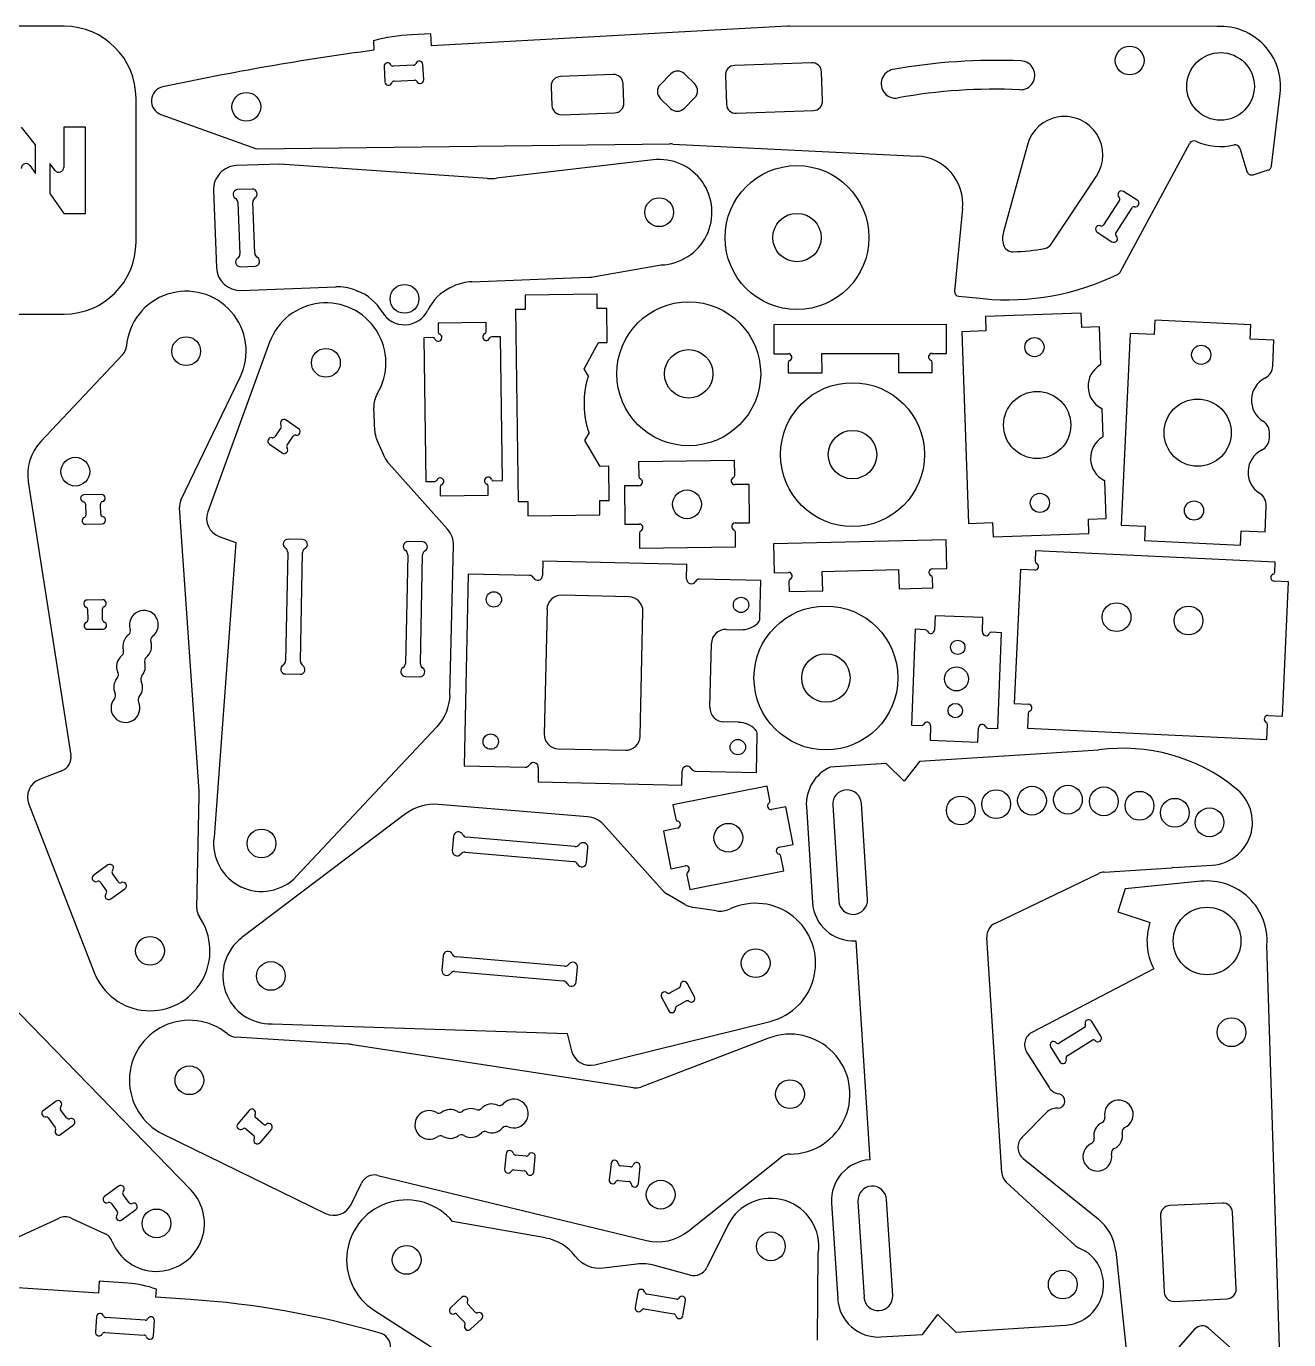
# Model space of a CAD drawing. Header units: millimetres. Extents: x 4 to 467, y 3 to 497.
# Drawn here: x 203.8 to 467, y 222.7 to 496.5 of the extents above; entities that cross this region are included whole.
import ezdxf

# ---------------------------------------------------------------- set-up
doc = ezdxf.new("R2010")
doc.units = ezdxf.units.MM
doc.layers.add('INTERIOR_LOOPS', color=7, linetype='Continuous')
doc.layers.add('OUTER_LOOP', color=7, linetype='Continuous')

msp = doc.modelspace()

# ---------------------------------------------------------------- linework, layer by layer
at = {"layer": 'INTERIOR_LOOPS'}
for p, q in [((278.4, 488.1), (278.58, 484.9)), ((284.58, 488.38), (280.32, 488.15)), ((286.67, 485.34), (286.49, 488.54)), ((367.54, 488.91), (351.5, 488.34)), ((280.49, 485.06), (284.75, 485.29)), ((326.18, 486.44), (315.18, 486.04)), ((338.2, 486.56), (335.97, 484.3)), ((343.16, 484.47), (341.03, 486.58)), ((349.57, 486.27), (349.78, 480.27)), ((369.83, 480.99), (369.61, 486.99)), ((313.26, 483.97), (313.4, 479.98)), ((328.39, 480.51), (328.25, 484.51)), ((335.99, 481.47), (338.13, 479.36)), ((340.95, 479.38), (343.18, 481.64)), ((315.47, 478.05), (326.46, 478.44)), ((351.85, 478.35), (367.9, 478.92)), ((205.74, 471.76), (202.83, 475.5)), ((216.15, 475.5), (211.65, 475.5)), ((211.65, 475.5), (211.65, 467.07)), ((216.15, 457.5), (216.15, 475.5)), ((205.74, 465.84), (205.74, 471.76)), ((412.52, 471.81), (407.52, 453.67)), ((204.6, 467.44), (205.74, 465.84)), ((209.86, 466.46), (208.74, 467.9)), ((208.74, 467.9), (208.74, 461.61)), ((417.48, 451.06), (426.9, 465.26)), ((208.74, 461.61), (211.65, 457.5)), ((250.91, 462.56), (247.89, 462.45)), ((431.69, 460.25), (428.37, 455.08)), ((435.42, 460.26), (432.53, 462.06)), ((211.65, 457.5), (216.15, 457.5)), ((247.95, 459.74), (248.36, 449.07)), ((251.45, 449.18), (251.05, 459.86)), ((430.98, 453.4), (434.36, 458.67)), ((427.07, 453.56), (430.14, 451.59)), ((248.5, 446.36), (251.52, 446.47)), ((260.6, 412.6), (257.97, 414.41)), ((256.92, 412.8), (255.63, 410.94)), ((258.19, 409.18), (259.47, 411.05)), ((254.51, 409.39), (257.14, 407.57)), ((219.53, 398.89), (215.89, 398.82)), ((216.2, 396.84), (216.24, 394.59)), ((219.34, 394.76), (219.3, 396.9)), ((216.24, 392.67), (219.65, 392.79)), ((261.46, 389.5), (258.43, 389.56)), ((286.46, 388.99), (283.42, 389.06)), ((258.34, 386.85), (257.88, 364.18)), ((260.98, 364.12), (261.44, 386.79)), ((283.34, 386.34), (282.88, 363.67)), ((285.98, 363.61), (286.44, 386.28)), ((329.44, 377.56), (315.44, 377.88)), ((219.72, 376.94), (216.52, 376.88)), ((216.6, 374.97), (216.64, 372.7)), ((219.74, 372.76), (219.7, 375.02)), ((312.38, 374.94), (311.8, 348.95)), ((331.79, 348.5), (332.37, 374.5)), ((216.63, 370.78), (219.83, 370.84)), ((257.86, 361.47), (260.89, 361.41)), ((282.85, 360.96), (285.89, 360.9)), ((314.73, 345.88), (328.72, 345.57)), ((371.93, 334.12), (373.2, 314.16)), ((379.19, 314.54), (377.92, 334.5)), ((292.9, 327.64), (292.63, 324.62)), ((318.19, 325.48), (295.6, 327.44)), ((295.33, 324.35), (317.92, 322.39)), ((320.63, 322.18), (320.89, 325.21)), ((220.84, 321.65), (217.88, 319.52)), ((219.25, 318.07), (220.51, 316.33)), ((223.02, 318.14), (221.77, 319.88)), ((221.44, 314.57), (224.4, 316.7)), ((290.73, 302.73), (290.47, 299.71)), ((316.03, 300.57), (293.44, 302.53)), ((293.17, 299.44), (315.76, 297.48)), ((318.46, 297.28), (318.73, 300.3)), ((339.94, 296.03), (337.94, 294.95)), ((343.12, 294.17), (341.6, 296.98)), ((336.23, 294.08), (337.76, 291.26)), ((339.42, 292.22), (341.41, 293.3)), ((424.39, 287.76), (419.17, 284.52)), ((427.85, 285.93), (425.93, 289.03)), ((420.8, 281.88), (426.02, 285.12)), ((417.34, 283.71), (419.27, 280.61)), ((210.03, 272.38), (207.32, 270.38)), ((207.32, 270.38), (207.29, 270.41)), ((208.39, 268.92), (209.87, 266.92)), ((212.26, 268.9), (210.99, 270.62)), ((250.29, 270.49), (247.92, 267.71)), ((253.24, 267.6), (251.62, 268.99)), ((210.94, 265.47), (213.65, 267.47)), ((249.6, 266.64), (251.23, 265.24)), ((252.55, 263.75), (254.93, 266.52)), ((210.97, 265.43), (210.94, 265.47)), ((303.87, 261.43), (303.54, 258.24)), ((308.02, 260.95), (305.77, 261.18)), ((309.61, 257.62), (309.93, 260.81)), ((305.45, 258.1), (307.71, 257.87)), ((325.72, 259.42), (325.32, 256.03)), ((329.79, 258.73), (327.66, 258.95)), ((331.42, 255.17), (331.79, 258.8)), ((223.06, 254.72), (220.12, 252.55)), ((327.23, 255.87), (329.48, 255.64)), ((225.28, 251.24), (224.01, 252.96)), ((221.52, 251.12), (222.79, 249.4)), ((223.74, 247.64), (226.68, 249.81)), ((377.19, 251.51), (378.46, 231.55)), ((384.45, 231.93), (383.18, 251.89)), ((453.16, 251.18), (442.18, 250.65)), ((456.02, 233.29), (455.26, 249.27)), ((440.27, 248.55), (441.04, 232.57)), ((294.61, 231.52), (292.27, 229.34)), ((297.42, 228.42), (295.88, 230.08)), ((331.28, 232.54), (330.75, 229.39)), ((339.34, 231.13), (333.17, 232.17)), ((340.71, 227.7), (341.24, 230.85)), ((443.14, 230.67), (454.12, 231.2)), ((218.47, 227.48), (218.26, 224.29)), ((228.63, 226.75), (220.38, 227.3)), ((293.61, 227.97), (295.15, 226.31)), ((332.65, 229.12), (338.83, 228.07)), ((230.33, 223.48), (230.55, 226.67)), ((296.42, 224.87), (298.77, 227.05)), ((447.44, 224.92), (443.45, 220.44)), ((454.75, 221.1), (450.27, 225.09)), ((220.17, 224.21), (228.42, 223.66))]:
    msp.add_line(p, q, dxfattribs=at)
for centre, radius in [((433.84, 489.35), 3), ((452.78, 483.96), 7.05), ((249.7, 479.7), 3), ((335.77, 457.73), 3), ((364.49, 452.45), 5.05), ((282.67, 439.67), 3), ((237.16, 428.76), 3), ((413.99, 429.61), 2), ((448.76, 428.01), 2), ((266.29, 426.34), 3), ((341.92, 424.05), 5.05), ((414.56, 413.37), 7), ((448.01, 411.78), 7), ((376.07, 407.2), 5.05), ((214.04, 403.65), 3), ((341.57, 396.84), 3), ((415.13, 397.13), 2), ((447.25, 395.54), 2), ((301.3, 377.02), 1.6), ((352.82, 375.87), 1.6), ((431.11, 373.32), 3), ((446.09, 372.62), 3), ((398, 367.03), 1.5), ((370.52, 360.64), 5.05), ((397.74, 360.44), 2.5), ((397.48, 353.84), 1.5), ((300.64, 347.37), 1.6), ((352.16, 346.22), 1.6), ((406.01, 334.32), 3), ((413.47, 335.07), 3), ((420.97, 335.27), 3), ((428.46, 334.91), 3), ((435.9, 334), 3), ((398.63, 333.01), 3), ((443.26, 332.54), 3), ((450.48, 330.53), 3), ((252.87, 326.14), 3), ((350.18, 327.33), 3), ((449.97, 305.8), 7.05), ((229.62, 303.76), 3), ((355.87, 301.17), 3), ((254.81, 298.52), 3), ((455.07, 286.78), 3), ((237.83, 276.77), 3), ((363.03, 273.88), 3), ((336.07, 252.93), 3), ((230.97, 246.93), 3), ((359.04, 242.14), 3), ((283.11, 239.32), 3), ((419.89, 234.18), 3)]:
    msp.add_circle(centre, radius, dxfattribs=at)
for centre, radius, start, end in [((279.15, 488.14), 0.75, 24.2122, 183.112), ((280.29, 488.65), 0.5, 204.2122, 273.1116), ((284.55, 488.88), 0.5, 273.1123, 342.0118), ((285.74, 488.5), 0.75, 3.112, 162.0118), ((351.57, 486.34), 2, 92.0446, 182.0446), ((367.61, 486.91), 2, 2.0446, 92.0446), ((385.03, 484.53), 3, 100.1585, 280.1589), ((405.95, 367.82), 121.57, 87.5245, 100.1587), ((411.07, 486.28), 3, 267.5245, 87.5245), ((279.33, 484.94), 0.75, 183.112, 342.0118), ((280.52, 484.56), 0.5, 93.1123, 162.0118), ((284.78, 484.79), 0.5, 24.2122, 93.1116), ((285.92, 485.3), 0.75, 204.2122, 3.112), ((315.25, 484.04), 2, 92.0446, 182.0446), ((326.25, 484.44), 2, 2.0446, 92.0446), ((339.62, 485.16), 2, 45.3882, 135.3882), ((337.39, 482.9), 2, 135.3882, 225.3882), ((341.76, 483.05), 2, 315.3882, 45.3882), ((405.95, 367.82), 115.57, 87.5245, 100.1587), ((315.4, 480.05), 2, 182.0446, 272.0446), ((326.39, 480.44), 2, 272.0446, 2.0446), ((339.53, 480.79), 2, 225.3882, 315.3882), ((351.78, 480.35), 2, 182.0446, 272.0446), ((367.83, 480.92), 2, 272.0446, 2.0446), ((420.24, 469.69), 8, 326.435, 164.5822), ((203.79, 466.86), 1, 35.3489, 180.0002), ((210.65, 467.07), 1, 217.8943, 360), ((247.92, 461.45), 1, 92.1748, 240.9329), ((246.95, 459.7), 1, 2.1748, 60.9329), ((250.95, 461.56), 1, 303.4166, 92.1748), ((252.05, 459.89), 1, 123.4166, 182.1748), ((432.13, 461.42), 0.75, 58.1464, 226.3602), ((431.27, 460.52), 0.5, 327.3086, 46.3594), ((435.03, 459.62), 0.75, 258.4088, 58.1467), ((434.78, 458.4), 0.5, 78.4088, 147.3083), ((427.48, 454.19), 0.75, 67.7453, 237.3086), ((427.95, 455.35), 0.5, 247.7461, 327.3086), ((412.34, 452.34), 5, 164.5822, 196.6026), ((430.55, 452.22), 0.75, 237.3086, 46.8719), ((431.4, 453.13), 0.5, 147.3086, 226.8711), ((252.45, 449.22), 1, 182.1748, 240.9329), ((409.47, 451.49), 2, 196.6026, 271.5914), ((408.34, 491.89), 42.42, 271.5914, 280.6462), ((415.81, 452.17), 2, 280.6462, 326.435), ((248.46, 447.36), 1, 123.4166, 272.1748), ((247.36, 449.03), 1, 303.4166, 2.1748), ((251.48, 447.47), 1, 272.1748, 60.9329), ((257.54, 413.79), 0.75, 55.4657, 214.3655), ((254.93, 410), 0.75, 76.5659, 235.4657), ((255.22, 411.22), 0.5, 256.5659, 325.4654), ((256.51, 413.09), 0.5, 325.466, 34.3655), ((259.89, 410.76), 0.5, 76.5659, 145.4654), ((260.18, 411.98), 0.75, 256.5659, 55.4657), ((257.57, 408.19), 0.75, 235.4657, 34.3655), ((258.6, 408.89), 0.5, 145.466, 214.3655), ((215.9, 398.07), 0.75, 91.063, 260.6263), ((215.7, 396.83), 0.5, 1.063, 80.6255), ((219.8, 396.91), 0.5, 101.5005, 181.063), ((219.55, 398.14), 0.75, 281.4997, 91.063), ((215.74, 394.58), 0.5, 292.1632, 1.0627), ((219.84, 394.77), 0.5, 181.063, 260.1138), ((216.21, 393.42), 0.75, 112.1632, 271.9011), ((219.62, 393.54), 0.75, 271.9008, 80.1145), ((258.41, 388.56), 1, 88.8383, 237.7743), ((261.44, 388.5), 1, 299.9024, 88.8383), ((283.4, 388.06), 1, 88.8383, 237.7743), ((286.44, 387.99), 1, 299.9024, 88.8383), ((257.34, 386.87), 1, 358.8383, 57.7743), ((262.44, 386.77), 1, 119.9024, 178.8383), ((282.34, 386.36), 1, 358.8383, 57.7743), ((287.44, 386.26), 1, 119.9024, 178.8383), ((315.37, 374.88), 3, 88.7209, 178.7209), ((216.53, 376.13), 0.75, 91.063, 249.9628), ((216.1, 374.96), 0.5, 1.0633, 69.9628), ((220.2, 375.03), 0.5, 112.1632, 181.0627), ((219.73, 376.19), 0.75, 292.1632, 91.063), ((329.37, 374.56), 3, 358.7209, 88.7209), ((216.14, 372.69), 0.5, 292.1632, 1.0627), ((220.24, 372.77), 0.5, 181.0633, 249.9628), ((228.35, 371.73), 3, 306.8947, 198.6772), ((216.62, 371.53), 0.75, 112.1632, 271.063), ((219.82, 371.59), 0.75, 271.063, 69.9628), ((224.56, 370.45), 1, 306.8947, 18.6772), ((226.96, 367.25), 3, 126.8947, 196.5942), ((226.96, 367.25), 3, 308.9777, 18.6772), ((230.75, 368.53), 1, 126.8947, 198.6772), ((225.64, 363), 3, 128.9777, 205.398), ((223.12, 366.11), 1, 308.9777, 16.5942), ((229.47, 364.14), 1, 128.9777, 196.5942), ((222.03, 361.28), 1, 319.5, 25.398), ((225.64, 363), 3, 319.5, 16.5942), ((257.88, 362.47), 1, 119.9024, 268.8383), ((256.88, 364.2), 1, 299.9024, 358.8383), ((260.91, 362.41), 1, 268.8383, 57.7743), ((261.98, 364.1), 1, 178.8383, 237.7743), ((282.87, 361.96), 1, 119.9024, 268.8383), ((281.88, 363.69), 1, 299.9024, 358.8383), ((285.91, 361.9), 1, 268.8383, 57.7743), ((286.98, 363.59), 1, 178.8383, 237.7743), ((225.07, 358.69), 3, 139.5, 205.398), ((225.07, 358.69), 3, 319.5, 25.398), ((228.68, 360.4), 1, 139.5, 205.398), ((224.5, 354.37), 3, 139.5, 25.398), ((221.46, 356.97), 1, 319.5, 25.398), ((228.11, 356.09), 1, 139.5, 205.398), ((314.79, 348.88), 3, 178.7209, 268.7209), ((328.79, 348.57), 3, 268.7209, 358.7209), ((374.93, 334.31), 3, 3.6397, 183.6397), ((293.89, 327.55), 1, 26.0994, 175.0353), ((295.69, 328.43), 1, 206.0994, 265.0353), ((318.28, 326.47), 1, 265.0353, 323.9713), ((319.89, 325.3), 1, 355.0353, 143.9713), ((293.63, 324.53), 1, 175.0353, 323.9713), ((295.25, 323.35), 1, 85.0353, 143.9713), ((221.27, 321.04), 0.75, 316.2055, 125.7688), ((222.18, 320.17), 0.5, 136.2063, 215.7688), ((317.84, 321.39), 1, 26.0994, 85.0353), ((319.63, 322.27), 1, 206.0994, 355.0353), ((218.31, 318.91), 0.75, 125.7688, 295.3321), ((218.85, 317.78), 0.5, 35.7688, 115.3313), ((223.43, 318.44), 0.5, 215.7688, 295.3313), ((223.96, 317.31), 0.75, 305.7688, 115.3321), ((221, 315.17), 0.75, 136.2055, 305.7688), ((220.1, 316.04), 0.5, 316.2063, 35.7688), ((376.2, 314.35), 3, 183.6397, 3.6397), ((291.73, 302.65), 1, 26.0994, 175.0353), ((293.53, 303.53), 1, 206.0994, 265.0353), ((317.73, 300.39), 1, 355.0353, 143.9713), ((291.47, 299.62), 1, 175.0353, 323.9713), ((293.08, 298.45), 1, 85.0353, 143.9713), ((316.11, 301.57), 1, 265.0353, 323.9713), ((315.67, 296.49), 1, 26.0994, 85.0353), ((317.47, 297.36), 1, 206.0994, 355.0353), ((339.7, 296.46), 0.5, 298.4083, 7.3078), ((340.94, 296.62), 0.75, 28.408, 187.3078), ((336.89, 294.44), 0.75, 49.5082, 208.408), ((337.71, 295.39), 0.5, 229.5082, 298.4077), ((341.65, 292.86), 0.5, 49.5082, 118.4077), ((342.46, 293.81), 0.75, 229.5082, 28.408), ((338.42, 291.62), 0.75, 208.408, 7.3078), ((339.66, 291.78), 0.5, 118.4083, 187.3078), ((424.13, 288.18), 0.5, 301.8205, 21.383), ((425.29, 288.64), 0.75, 31.8205, 201.3838), ((417.98, 284.1), 0.75, 42.2572, 211.8205), ((426.29, 284.7), 0.5, 42.2581, 121.8205), ((427.21, 285.54), 0.75, 222.2572, 31.8205), ((418.91, 284.94), 0.5, 222.2581, 301.8205), ((419.9, 281), 0.75, 211.8205, 21.3838), ((421.07, 281.46), 0.5, 121.8205, 201.383), ((210.48, 271.78), 0.75, 316.835, 126.3983), ((211.39, 270.92), 0.5, 136.8358, 216.3983), ((300.88, 268.83), 3, 66.5517, 136.2512), ((302.47, 272.5), 1, 246.5517, 318.3342), ((305.46, 269.84), 3, 246.5517, 138.3342), ((431.58, 269.63), 3, 295.0171, 191.0754), ((207.8, 269.86), 0.75, 132.3859, 278.8441), ((207.99, 268.62), 0.5, 36.3987, 98.8441), ((212.66, 269.2), 0.5, 216.3983, 295.9608), ((213.21, 268.07), 0.75, 306.3983, 115.9616), ((250.86, 270), 0.75, 329.8968, 139.4601), ((251.94, 269.37), 0.5, 149.8976, 229.4601), ((287.84, 267.45), 3, 59.8308, 305.7289), ((289.85, 270.91), 1, 239.8308, 305.7289), ((292.19, 267.66), 3, 59.8308, 125.7289), ((294.2, 271.12), 1, 239.8308, 305.7289), ((296.53, 267.87), 3, 68.6346, 125.7289), ((297.99, 271.6), 1, 248.6346, 316.2512), ((427.66, 268.86), 1, 295.0171, 11.0754), ((210.59, 266.08), 0.75, 153.9525, 300.4107), ((209.46, 266.63), 0.5, 333.9525, 36.3979), ((248.49, 267.23), 0.75, 139.4601, 309.0234), ((249.28, 266.26), 0.5, 49.4601, 129.0225), ((253.57, 267.98), 0.5, 229.4601, 309.0225), ((254.36, 267.01), 0.75, 319.4601, 129.0234), ((296.53, 267.87), 3, 239.8308, 316.2512), ((299.42, 265.1), 1, 68.6346, 136.2512), ((300.88, 268.83), 3, 248.6346, 318.3342), ((303.87, 266.17), 1, 66.5517, 138.3342), ((429.35, 265.24), 3, 115.0171, 191.0754), ((429.35, 265.24), 3, 295.0171, 11.0754), ((433.27, 266), 1, 115.0171, 191.0754), ((250.9, 264.86), 0.5, 329.8976, 49.4601), ((251.98, 264.24), 0.75, 149.8968, 319.4601), ((290.18, 264.2), 1, 59.8308, 125.7289), ((292.19, 267.66), 3, 239.8308, 305.7289), ((294.52, 264.41), 1, 59.8308, 125.7289), ((427.11, 260.84), 3, 115.0171, 11.0754), ((425.42, 264.47), 1, 295.0171, 11.0754), ((304.61, 261.35), 0.75, 15.2661, 174.1659), ((305.82, 261.68), 0.5, 195.2661, 264.1656), ((308.07, 261.45), 0.5, 264.1662, 333.0657), ((309.19, 260.88), 0.75, 354.1659, 153.0657), ((431.04, 261.61), 1, 115.0171, 191.0754), ((304.29, 258.17), 0.75, 174.1659, 333.0657), ((305.4, 257.6), 0.5, 84.1662, 153.0657), ((307.66, 257.37), 0.5, 15.2661, 84.1656), ((308.86, 257.7), 0.75, 195.2661, 354.1659), ((326.46, 259.33), 0.75, 5.1143, 173.3281), ((327.71, 259.44), 0.5, 185.1151, 264.1659), ((329.84, 259.23), 0.5, 264.1659, 343.7284), ((331.04, 258.88), 0.75, 354.1659, 163.7292), ((223.5, 254.11), 0.75, 316.835, 126.3983), ((326.07, 255.94), 0.75, 173.3278, 333.0657), ((327.18, 255.38), 0.5, 84.1662, 153.0657), ((329.42, 255.15), 0.5, 4.6034, 84.1659), ((330.67, 255.25), 0.75, 184.6026, 354.1659), ((380.18, 251.7), 3, 3.6397, 183.6397), ((220.57, 251.95), 0.75, 126.3983, 295.9616), ((224.41, 253.26), 0.5, 136.8358, 216.3983), ((221.11, 250.82), 0.5, 36.3983, 115.9608), ((222.38, 249.1), 0.5, 316.8358, 36.3983), ((225.68, 251.53), 0.5, 216.3983, 295.9608), ((226.23, 250.41), 0.75, 306.3983, 115.9616), ((442.27, 248.65), 2, 92.75, 182.75), ((453.26, 249.18), 2, 2.75, 92.75), ((223.3, 248.25), 0.75, 136.835, 306.3983), ((332.02, 232.42), 0.75, 11.468, 170.3678), ((454.03, 233.2), 2, 272.75, 2.75), ((295.12, 230.97), 0.75, 334.0432, 132.943), ((296.24, 230.42), 0.5, 154.0432, 222.9427), ((333.25, 232.67), 0.5, 191.468, 260.3675), ((339.43, 231.62), 0.5, 260.3681, 329.2676), ((340.5, 230.98), 0.75, 350.3678, 149.2676), ((381.45, 231.74), 3, 183.6397, 3.6397), ((443.04, 232.67), 2, 182.75, 272.75), ((219.22, 227.43), 0.75, 17.2568, 176.1566), ((220.42, 227.8), 0.5, 197.2568, 266.1563), ((229.8, 226.72), 0.75, 356.1566, 155.0564), ((292.78, 228.79), 0.75, 132.943, 291.8428), ((293.24, 227.63), 0.5, 42.9434, 111.8428), ((297.79, 228.76), 0.5, 222.9434, 291.8428), ((298.25, 227.6), 0.75, 312.943, 111.8428), ((331.49, 229.26), 0.75, 170.3678, 329.2676), ((332.56, 228.62), 0.5, 80.3681, 149.2676), ((338.74, 227.58), 0.5, 11.468, 80.3675), ((339.97, 227.82), 0.75, 191.468, 350.3678), ((228.67, 227.25), 0.5, 266.157, 335.0564), ((294.79, 225.97), 0.5, 334.0432, 42.9427), ((295.91, 225.42), 0.75, 154.0432, 312.943), ((448.94, 223.59), 2, 48.3585, 138.3585), ((219.01, 224.24), 0.75, 176.1566, 335.0564), ((220.14, 223.71), 0.5, 86.157, 155.0564), ((228.39, 223.16), 0.5, 17.2568, 86.1563), ((229.58, 223.53), 0.75, 197.2568, 356.1566)]:
    msp.add_arc(centre, radius, start, end, dxfattribs=at)
at = {"layer": 'OUTER_LOOP'}
for p, q in [((211.7, 496.5), (91.7, 496.5)), ((362.42, 496.49), (288.27, 492.45)), ((452.1, 496.46), (362.97, 496.5)), ((276.2, 493.5), (276.31, 491.5)), ((288.14, 494.95), (284.14, 494.73)), ((288.27, 492.45), (288.14, 494.95)), ((463.44, 467.38), (465.21, 482.51)), ((226.7, 451.5), (226.7, 481.5)), ((231.9, 478.11), (251.81, 470.93)), ((251.81, 470.93), (338.01, 471.96)), ((338.62, 471.95), (389.54, 469.44)), ((431.85, 445.24), (446.37, 472.1)), ((456.78, 471.09), (458.29, 466.2)), ((334.48, 468.65), (301.84, 464.8)), ((256.67, 467.78), (247.66, 467.44)), ((299.96, 464.75), (256.67, 467.78)), ((459.55, 465.54), (462.74, 466.54)), ((242.85, 462.26), (243.46, 446.22)), ((399, 458.48), (397.33, 441.3)), ((322.32, 444.3), (336.19, 446.74)), ((296.73, 443.24), (320.97, 444.16)), ((248.65, 441.41), (268.37, 442.16)), ((272.3, 441.52), (272.89, 441.29)), ((292.29, 442.03), (292.87, 442.3)), ((322.8, 440.64), (307.8, 440.45)), ((307.8, 440.45), (307.84, 437.45)), ((322.84, 437.64), (322.8, 440.64)), ((398.23, 440.21), (403.28, 439.72)), ((91.7, 436.5), (211.7, 436.5)), ((307.84, 437.45), (305.84, 437.42)), ((305.84, 437.42), (306.36, 397.42)), ((324.84, 437.67), (322.84, 437.64)), ((324.93, 430.57), (324.84, 437.67)), ((423.74, 436.7), (403.76, 436)), ((403.76, 436), (403.86, 433)), ((423.85, 433.71), (423.74, 436.7)), ((299.67, 434.74), (289.67, 434.61)), ((289.67, 434.61), (289.7, 432.76)), ((299.7, 432.89), (299.67, 434.74)), ((395.65, 434.31), (359.65, 434.24)), ((359.65, 434.24), (359.67, 428.24)), ((395.67, 428.31), (395.65, 434.31)), ((403.86, 433), (398.87, 432.83)), ((398.87, 432.83), (400.27, 392.85)), ((427.53, 433.83), (423.85, 433.71)), ((427.81, 425.97), (427.53, 433.83)), ((439.09, 435.22), (438.95, 432.22)), ((459.07, 434.29), (439.09, 435.22)), ((458.93, 431.29), (459.07, 434.29)), ((254.55, 430.62), (241.66, 395.25)), ((288.57, 431.6), (286.71, 431.57)), ((286.71, 431.57), (287.1, 401.58)), ((302.71, 431.78), (300.86, 431.76)), ((303.1, 401.78), (302.71, 431.78)), ((320.1, 425.11), (323.14, 430.55)), ((323.14, 430.55), (324.93, 430.57)), ((433.95, 432.45), (432.1, 392.49)), ((438.95, 432.22), (433.95, 432.45)), ((463.92, 431.06), (458.93, 431.29)), ((463.67, 425.68), (463.92, 431.06)), ((223.9, 428), (206.86, 409.92)), ((359.67, 428.24), (362.67, 428.24)), ((369.7, 428.26), (385.63, 428.29)), ((369.71, 424.26), (369.7, 428.26)), ((385.63, 428.29), (385.63, 424.29)), ((392.67, 428.31), (395.67, 428.31)), ((321.01, 423.58), (320.1, 425.11)), ((362.67, 426.35), (362.67, 424.24)), ((392.67, 424.31), (392.67, 426.41)), ((236.05, 397.68), (248.42, 423.33)), ((362.67, 424.24), (369.71, 424.26)), ((385.63, 424.29), (392.67, 424.31)), ((276.47, 412.17), (276.26, 417.05)), ((428.33, 410.95), (428.13, 416.75)), ((320.29, 410.11), (321.16, 411.66)), ((462.97, 410.66), (463.01, 411.5)), ((278.57, 406.63), (276.91, 410.33)), ((323.48, 404.75), (320.29, 410.11)), ((291.64, 391.69), (279.41, 405.35)), ((351.47, 405.95), (331.47, 405.72)), ((331.47, 405.72), (331.5, 402.62)), ((351.5, 402.85), (351.47, 405.95)), ((325.27, 404.77), (323.48, 404.75)), ((325.36, 397.67), (325.27, 404.77)), ((204.25, 401.52), (213.14, 344.56)), ((287.1, 401.58), (288.96, 401.6)), ((290.12, 400.47), (290.14, 398.61)), ((300.14, 398.75), (300.12, 400.6)), ((301.25, 401.76), (303.1, 401.78)), ((331.53, 400.72), (328.53, 400.69)), ((328.53, 400.69), (328.62, 392.69)), ((354.52, 400.99), (351.52, 400.95)), ((354.61, 392.99), (354.52, 400.99)), ((428.94, 393.86), (428.66, 401.72)), ((290.14, 398.61), (300.14, 398.75)), ((306.36, 397.42), (308.36, 397.45)), ((308.36, 397.45), (308.4, 394.45)), ((323.36, 397.65), (325.36, 397.67)), ((323.4, 394.65), (323.36, 397.65)), ((239.85, 337.05), (235.76, 396.16)), ((308.4, 394.45), (323.4, 394.65)), ((462.06, 391.1), (462.31, 396.48)), ((328.62, 392.69), (331.62, 392.73)), ((351.62, 392.95), (354.61, 392.99)), ((400.27, 392.85), (405.27, 393.03)), ((405.27, 393.03), (405.38, 390.03)), ((425.26, 393.73), (428.94, 393.86)), ((425.36, 390.73), (425.26, 393.73)), ((432.1, 392.49), (437.09, 392.26)), ((437.09, 392.26), (436.95, 389.27)), ((247.53, 388.85), (242.96, 327.47)), ((244.05, 390.12), (247.53, 388.85)), ((331.64, 390.83), (331.67, 387.73)), ((351.67, 387.95), (351.64, 391.06)), ((395.57, 389.47), (359.58, 388.58)), ((395.72, 383.47), (395.57, 389.47)), ((405.38, 390.03), (425.36, 390.73)), ((436.95, 389.27), (456.93, 388.34)), ((456.93, 388.34), (457.07, 391.33)), ((457.07, 391.33), (462.06, 391.1)), ((292.15, 357.07), (292.91, 388.23)), ((331.67, 387.73), (351.67, 387.95)), ((359.58, 388.58), (359.73, 382.58)), ((414.23, 387.12), (414.13, 385.02)), ((464.17, 384.8), (414.23, 387.12)), ((311.52, 384.96), (311.46, 381.97)), ((341.51, 384.29), (311.52, 384.96)), ((341.45, 381.3), (341.51, 384.29)), ((392.72, 383.4), (395.72, 383.47)), ((464.08, 382.7), (464.17, 384.8)), ((295.97, 382.31), (295.08, 342.32)), ((308.72, 382.03), (295.97, 382.31)), ((356.93, 380.95), (344.18, 381.23)), ((356.76, 373.04), (356.93, 380.95)), ((359.73, 382.58), (362.73, 382.65)), ((362.77, 380.76), (362.83, 378.65)), ((369.76, 382.83), (385.68, 383.22)), ((369.86, 378.83), (369.76, 382.83)), ((385.68, 383.22), (385.78, 379.23)), ((392.82, 379.4), (392.76, 381.5)), ((411.05, 383.26), (409.75, 355.29)), ((414.04, 383.12), (411.05, 383.26)), ((466.98, 380.66), (463.99, 380.8)), ((465.69, 352.69), (466.98, 380.66)), ((362.83, 378.65), (369.86, 378.83)), ((385.78, 379.23), (392.82, 379.4)), ((393.26, 373.62), (393.14, 370.63)), ((403.25, 373.23), (393.26, 373.62)), ((403.13, 370.23), (403.25, 373.23)), ((349.7, 370.76), (352.7, 370.69)), ((389.14, 370.79), (388.35, 350.8)), ((391.24, 370.7), (389.14, 370.79)), ((407.13, 370.07), (405.02, 370.16)), ((406.34, 350.09), (407.13, 370.07)), ((346.34, 354.53), (346.64, 367.83)), ((409.75, 355.29), (412.74, 355.15)), ((412.65, 353.26), (412.51, 350.16)), ((352.27, 351.4), (349.27, 351.46)), ((388.35, 350.8), (390.45, 350.72)), ((392.35, 350.64), (392.23, 347.65)), ((462.46, 347.84), (462.6, 350.94)), ((462.69, 352.83), (465.69, 352.69)), ((260.16, 319.3), (289.44, 350.47)), ((356.04, 340.96), (356.22, 348.87)), ((402.22, 347.25), (402.34, 350.25)), ((404.23, 350.17), (406.34, 350.09)), ((412.51, 350.16), (462.46, 347.84)), ((427.42, 345.62), (390.05, 343.24)), ((392.23, 347.65), (402.22, 347.25)), ((295.08, 342.32), (307.83, 342.04)), ((383.06, 342.8), (371.43, 342.06)), ((386.8, 339.13), (383.06, 342.8)), ((390.05, 343.24), (386.8, 339.13)), ((211.26, 341.3), (206.61, 339.49)), ((310.56, 341.98), (310.5, 338.98)), ((340.49, 338.31), (340.55, 341.31)), ((343.29, 341.24), (356.04, 340.96)), ((310.5, 338.98), (340.49, 338.31)), ((358.24, 338.1), (338.62, 334.21)), ((358.84, 335.06), (358.24, 338.1)), ((204.33, 334.32), (217.97, 299.23)), ((239.37, 312.64), (239.87, 336.15)), ((320.82, 331.71), (289.76, 334.28)), ((338.62, 334.21), (339.22, 331.17)), ((282.91, 332.29), (248.78, 306.5)), ((362.15, 333.78), (359.21, 333.2)), ((363.71, 325.93), (362.15, 333.78)), ((366.44, 333.77), (367.71, 313.81)), ((336.4, 316.45), (324.12, 330.07)), ((339.59, 329.31), (336.65, 328.73)), ((336.65, 328.73), (338.2, 320.88)), ((360.77, 325.35), (363.71, 325.93)), ((361.74, 320.44), (361.13, 323.49)), ((338.2, 320.88), (341.15, 321.46)), ((342.12, 316.56), (361.74, 320.44)), ((428.54, 320.16), (442.65, 321.06)), ((442.97, 321.12), (451.06, 321.64)), ((341.52, 319.6), (342.12, 316.56)), ((405.74, 309.45), (427.43, 319.87)), ((448.71, 318.25), (432.9, 316.65)), ((341.09, 313.43), (337.59, 315.49)), ((432.9, 316.65), (431.35, 311.89)), ((347.7, 312.08), (342.87, 312.8)), ((431.35, 311.89), (438.08, 309.69)), ((376.74, 305.87), (379.64, 260.18)), ((407.16, 257.55), (404.04, 306.56)), ((467, 157.74), (462.46, 304.93)), ((438.87, 300.01), (413.56, 286.83)), ((238.14, 253.91), (195.86, 297.39)), ((255.08, 288.52), (316.6, 286.52)), ((322.33, 280), (358.87, 289.04)), ((270.96, 284.28), (247.49, 285.74)), ((316.6, 286.52), (317.48, 282.93)), ((358.55, 285.55), (331.95, 275.36)), ((330.43, 275.19), (271.85, 284.19)), ((412.41, 282.56), (417.04, 275.26)), ((416.48, 270.04), (411.4, 264.9)), ((232.35, 265.53), (266.18, 249.02)), ((341.73, 245.25), (361.17, 260.73)), ((411.65, 260.46), (427.26, 247.86)), ((271.53, 250.86), (273.72, 255.34)), ((277.12, 256.94), (333.14, 243.35)), ((422.48, 242.34), (408.12, 255.53)), ((371.7, 251.16), (372.97, 231.2)), ((194.23, 240.49), (210.68, 248.01)), ((213.18, 248.02), (220.15, 244.84)), ((312.07, 243.89), (292.71, 247.33)), ((350.08, 246.59), (345.68, 237.73)), ((430.93, 241.14), (436.24, 191.53)), ((331.07, 238.45), (324.17, 237.63)), ((368.76, 222.58), (368.93, 240.67)), ((218.85, 232.37), (163.41, 236.09)), ((342.21, 236.17), (334.87, 238.17)), ((219.02, 234.86), (218.85, 232.37)), ((225.01, 234.46), (219.02, 234.86)), ((230.83, 231.56), (230.94, 233.2)), ((238, 231.08), (230.83, 231.56)), ((276.39, 228.78), (308.12, 208.53)), ((390.63, 223.8), (393.88, 227.92)), ((393.88, 227.92), (397.62, 224.25)), ((397.62, 224.25), (420.43, 225.7)), ((381.99, 223.25), (390.63, 223.8))]:
    msp.add_line(p, q, dxfattribs=at)
for centre in [(364.49, 452.45), (341.92, 424.05), (376.07, 407.2), (370.52, 360.64)]:
    msp.add_circle(centre, 15, dxfattribs=at)
for centre, radius, start, end in [((211.7, 481.5), 15, 0, 90), ((362.97, 486.5), 10, 89.9747, 93.112), ((452.78, 483.96), 12.52, 353.3368, 93.112), ((286.34, 454.37), 40.42, 93.112, 104.5276), ((351.64, -73.31), 569.81, 97.5972, 102.0908), ((232.91, 480.93), 3, 102.0908, 250.163), ((338.13, 461.96), 10, 87.1704, 90.69), ((447.25, 471.63), 1, 65.8566, 151.6142), ((452.78, 483.96), 12.52, 245.8566, 283.0193), ((455.82, 470.79), 1, 17.2617, 103.0193), ((335.77, 457.73), 11, 272.1748, 96.7343), ((389.04, 459.45), 10, 354.4552, 87.1704), ((247.85, 462.45), 5, 92.1748, 182.1748), ((459.25, 466.5), 1, 197.2617, 287.2617), ((462.45, 467.49), 1, 287.2617, 353.3368), ((300.66, 474.73), 10, 265.9961, 276.7343), ((211.7, 451.5), 15, 270, 0), ((248.46, 446.41), 5, 182.1748, 272.1748), ((320.59, 454.15), 10, 272.1748, 279.9612), ((408.34, 491.89), 52.42, 264.4552, 296.1079), ((430.97, 445.72), 1, 296.1079, 331.6142), ((237.16, 428.76), 12.5, 334.2531, 175.1919), ((268.75, 432.17), 10, 69.2184, 92.1748), ((269.35, 431.94), 10, 30.1127, 69.2184), ((296.54, 432.97), 10, 115.1311, 154.2368), ((297.11, 433.24), 10, 92.1748, 115.1311), ((398.32, 441.2), 1, 174.4552, 264.4552), ((266.29, 426.34), 12.5, 328.7552, 159.9823), ((282.67, 439.67), 5.4, 210.1128, 334.2368), ((290.2, 432.76), 0.5, 180.75, 247.1718), ((299.2, 432.88), 0.5, 294.3282, 0.75), ((288.57, 431.1), 0.5, 24.3282, 90.75), ((289.71, 431.61), 0.75, 204.3282, 67.1718), ((299.71, 431.74), 0.75, 114.3282, 337.1718), ((300.86, 431.26), 0.5, 90.75, 157.1718), ((221.72, 430.06), 3, 316.6933, 355.1919), ((362.67, 427.49), 0.75, 293.6952, 90.117), ((392.67, 427.56), 0.75, 90.117, 246.5388), ((363.17, 426.35), 0.5, 113.6952, 180.117), ((392.17, 426.41), 0.5, 0.117, 66.5388), ((430.33, 421.44), 5.17, 121.6838, 242.3495), ((426.04, 428.4), 3, 301.6838, 306.0949), ((460.67, 425.82), 3, 297.008, 357.3409), ((336.63, 418.3), 16.5, 167.8606, 168.9972), ((336.09, 418.42), 15.95, 166.698, 167.8608), ((335.53, 418.55), 15.37, 165.5064, 166.6983), ((334.94, 418.7), 14.77, 164.2828, 165.5067), ((334.35, 418.87), 14.15, 163.0238, 164.2831), ((333.75, 419.06), 13.52, 161.726, 163.0241), ((333.14, 419.26), 12.88, 160.3856, 161.7263), ((464.39, 418.54), 5.17, 117.008, 237.6737), ((281.26, 417.26), 5, 148.7552, 182.4461), ((339.7, 417.88), 19.61, 176.4277, 177.441), ((339.47, 417.89), 19.38, 175.4066, 176.4279), ((339.19, 417.92), 19.1, 174.3755, 175.4068), ((338.87, 417.95), 18.77, 173.3324, 174.3757), ((338.5, 417.99), 18.39, 172.2753, 173.3326), ((338.08, 418.05), 17.98, 171.2018, 172.2755), ((337.63, 418.12), 17.52, 170.1099, 171.2021), ((337.15, 418.2), 17.03, 168.997, 170.1101), ((339.88, 417.87), 19.79, 177.4408, 178.448), ((340.01, 417.87), 19.91, 178.4479, 179.4509), ((340.08, 417.87), 19.98, 179.4507, 180.4513), ((340.09, 417.87), 20, 180.4511, 181.4512), ((340.06, 417.87), 19.96, 181.451, 182.4523), ((339.96, 417.86), 19.87, 182.4522, 183.4566), ((339.82, 417.85), 19.72, 183.4564, 184.4659), ((339.62, 417.84), 19.52, 184.4657, 185.482), ((426.54, 414.2), 3, 57.9384, 62.3495), ((339.37, 417.81), 19.27, 185.4818, 186.5069), ((339.07, 417.78), 18.97, 186.5067, 187.5426), ((338.73, 417.73), 18.62, 187.5424, 188.591), ((338.34, 417.68), 18.23, 188.5908, 189.6545), ((337.91, 417.6), 17.8, 189.6543, 190.7351), ((337.45, 417.52), 17.33, 190.7348, 191.8352), ((336.95, 417.41), 16.82, 191.8349, 192.9572), ((336.43, 417.29), 16.28, 192.9569, 194.1038), ((460.02, 411.64), 3, 357.3409, 57.6737), ((281.46, 412.39), 5, 182.4461, 204.2463), ((335.88, 417.15), 15.72, 194.1035, 195.2777), ((335.32, 417), 15.13, 195.2774, 196.4818), ((334.73, 416.83), 14.52, 196.4815, 197.7193), ((334.14, 416.64), 13.9, 197.7189, 198.9934), ((333.54, 416.43), 13.27, 198.9931, 200.3079), ((333.02, 416.24), 12.71, 200.3099, 201.1194), ((430.86, 406.42), 5.17, 121.6838, 242.3495), ((426.57, 413.37), 3, 301.6838, 306.0949), ((214.13, 403.06), 10, 136.6933, 188.8666), ((463.69, 403.52), 5.17, 117.008, 237.6737), ((459.98, 410.8), 3, 297.008, 357.3409), ((283.13, 408.68), 5, 204.2463, 221.8369), ((332, 402.63), 0.5, 180.6524, 247.0743), ((351, 402.84), 0.5, 294.2306, 0.6524), ((288.95, 402.1), 0.5, 270.75, 337.1718), ((290.1, 401.61), 0.75, 294.3282, 157.1718), ((290.62, 400.48), 0.5, 114.3282, 180.75), ((300.1, 401.75), 0.75, 24.3282, 247.1718), ((299.62, 400.59), 0.5, 0.75, 67.1718), ((301.24, 402.26), 0.5, 204.3282, 270.75), ((331.52, 401.47), 0.75, 270.6524, 67.0743), ((351.52, 401.7), 0.75, 114.2306, 270.6524), ((427.07, 399.18), 3, 57.9384, 62.3495), ((238.75, 396.37), 3, 154.2531, 183.9594), ((459.32, 396.62), 3, 357.3409, 57.6737), ((245.42, 393.88), 4, 159.9823, 249.9823), ((287.91, 388.35), 5, 358.6039, 41.8369), ((331.63, 391.98), 0.75, 294.2306, 90.6524), ((351.62, 392.2), 0.75, 90.6524, 247.0743), ((332.14, 390.84), 0.5, 114.2306, 180.6524), ((351.14, 391.05), 0.5, 0.6524, 67.0743), ((392.74, 382.65), 0.75, 91.4271, 247.8489), ((414.08, 383.87), 0.75, 267.3409, 63.7627), ((414.63, 384.99), 0.5, 177.3409, 243.7627), ((308.7, 381.03), 1, 28.7209, 88.7209), ((310.46, 381.99), 1, 208.7209, 358.7209), ((342.45, 381.27), 1, 178.7209, 328.7209), ((344.16, 380.23), 1, 88.7209, 148.7209), ((362.74, 381.9), 0.75, 295.0053, 91.4271), ((363.27, 380.77), 0.5, 115.0053, 181.4271), ((392.26, 381.49), 0.5, 1.4271, 67.8489), ((464.02, 381.55), 0.75, 110.919, 267.3409), ((463.58, 382.72), 0.5, 290.919, 357.3409), ((355.36, 373.07), 1.4, 312.2596, 358.7209), ((349.64, 367.76), 3, 88.7209, 178.7209), ((352.82, 375.87), 5.17, 268.7209, 312.2596), ((391.22, 370.2), 0.5, 21.3101, 87.7319), ((392.39, 370.66), 0.75, 201.3101, 357.7319), ((403.88, 370.2), 0.75, 177.7319, 334.1537), ((405, 369.66), 0.5, 87.7319, 154.1537), ((282.16, 357.32), 10, 316.789, 358.6038), ((349.34, 354.46), 3, 178.7209, 268.7209), ((413.15, 353.23), 0.5, 110.919, 177.3409), ((412.71, 354.4), 0.75, 290.919, 87.3409), ((352.16, 346.22), 5.17, 45.1822, 88.7209), ((390.47, 351.22), 0.5, 267.7319, 334.1537), ((391.6, 350.67), 0.75, 357.7319, 154.1537), ((403.09, 350.22), 0.75, 21.3101, 177.7319), ((462.65, 352.08), 0.75, 87.3409, 243.7627), ((462.1, 350.96), 0.5, 357.3409, 63.7627), ((354.82, 348.9), 1.4, 358.7209, 45.1822), ((404.25, 350.67), 0.5, 201.3101, 267.7319), ((432.54, 308.99), 36.99, 51.0506, 97.96), ((210.17, 344.1), 3, 291.2522, 8.8666), ((307.85, 343.04), 1, 268.7209, 328.7209), ((309.56, 342), 1, 358.7209, 148.7209), ((341.55, 341.28), 1, 28.7209, 178.7209), ((343.31, 342.24), 1, 208.7209, 268.7209), ((374.93, 334.31), 8.5, 114.307, 183.6397), ((208.06, 335.77), 4, 111.2522, 201.2522), ((229.87, 336.36), 10, 358.7884, 3.9594), ((450.48, 330.53), 8.96, 342.2976, 53.6588), ((288.94, 324.31), 10, 85.2699, 127.0846), ((359.07, 333.93), 0.75, 124.7854, 281.2072), ((358.35, 334.96), 0.5, 304.7854, 11.2072), ((320.41, 326.72), 5, 42.0368, 85.2698), ((339.71, 331.27), 0.5, 191.2072, 257.629), ((339.45, 330.05), 0.75, 281.2072, 77.629), ((252.87, 326.14), 10, 172.368, 316.789), ((450.78, 330.44), 8.65, 314.6954, 342.2976), ((360.91, 324.61), 0.75, 101.2072, 257.629), ((360.64, 323.39), 0.5, 11.2072, 77.629), ((450.48, 330.53), 8.92, 273.693, 312.2174), ((450.94, 330.39), 8.5, 310.5857, 314.1693), ((341.29, 320.73), 0.75, 304.7854, 101.2072), ((452.98, 264.41), 57.59, 100.0115, 100.3353), ((342.01, 319.7), 0.5, 124.7854, 191.2072), ((428.73, 317.17), 3, 93.6397, 115.6621), ((449.97, 305.8), 12.52, 356.0172, 95.7924), ((340.11, 319.8), 5, 222.0368, 239.6274), ((242.37, 312.58), 3, 178.7884, 214.6563), ((343.62, 317.75), 5, 239.6274, 261.4276), ((348.44, 317.02), 5, 261.4276, 295.1185), ((355.87, 301.17), 12.5, 283.8913, 115.1185), ((376.2, 314.35), 8.5, 183.6397, 273.6397), ((229.62, 303.76), 12.5, 201.2522, 34.6563), ((407.04, 306.75), 3, 115.6621, 183.6397), ((449.97, 305.8), 12.52, 161.8674, 207.515), ((254.81, 298.52), 10, 127.0846, 271.5057), ((237.83, 276.77), 12.5, 50.5726, 243.9767), ((247.68, 288.74), 3, 230.5726, 266.4405), ((363.03, 273.88), 12.5, 270.037, 110.9758), ((414.94, 284.17), 3, 117.515, 212.4123), ((270.34, 274.3), 10, 81.2695, 86.4405), ((321.37, 283.89), 4, 193.8913, 283.8913), ((330.88, 278.16), 3, 261.2695, 290.9758), ((419.57, 276.87), 3, 212.4123, 260.602), ((418.84, 272.43), 1.5, 267.1845, 80.602), ((418.62, 267.94), 3, 87.1845, 135.3742), ((413.54, 262.79), 3, 135.3742, 231.0924), ((363.04, 258.38), 3, 90.037, 128.5355), ((380.18, 251.7), 8.5, 93.6397, 183.6397), ((410.15, 257.74), 3, 183.6397, 227.4134), ((276.41, 254.03), 3, 76.3623, 153.9767), ((230.97, 246.93), 10, 201.8026, 44.2019), ((359.04, 242.14), 10, 351.5368, 153.5922), ((267.93, 252.61), 4, 243.9767, 333.9767), ((283.11, 239.32), 12.5, 39.8179, 237.4597), ((211.93, 245.29), 3, 65.477, 114.5919), ((420.98, 240.08), 10, 6.1152, 51.0924), ((218.9, 242.11), 3, 21.8026, 65.477), ((310.32, 234.04), 10, 37.5143, 79.9234), ((335.5, 253.07), 10, 256.3623, 308.5355), ((424.51, 244.54), 3, 227.4134, 246.0596), ((419.24, 232.66), 10, 43.7641, 66.0596), ((323.4, 244.09), 6.5, 217.5143, 276.7476), ((332.24, 228.52), 10, 74.7525, 96.7476), ((419.89, 234.18), 8.5, 273.6397, 39.4142), ((343, 239.06), 3, 254.7525, 333.5922), ((223.57, 213.04), 21.47, 69.9272, 86.1566), ((225.57, 46.02), 185.47, 73.7033, 86.1566), ((381.45, 231.74), 8.5, 183.6397, 273.6397), ((276.78, 221.17), 3, 298.162, 73.7033)]:
    msp.add_arc(centre, radius, start, end, dxfattribs=at)

doc.saveas('drawing.dxf')
